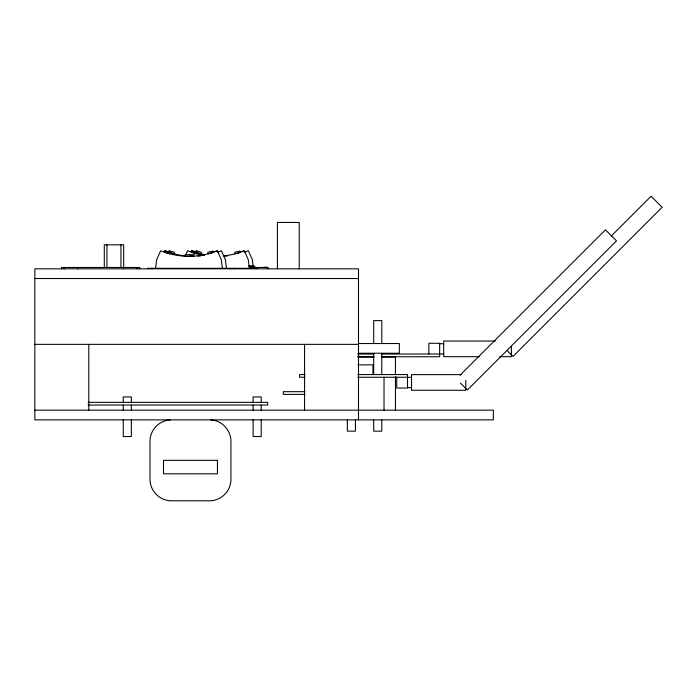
<?xml version="1.0" encoding="UTF-8"?>
<svg xmlns="http://www.w3.org/2000/svg" width="697" height="697" viewBox="0 0 697 697"><rect width="100%" height="100%" fill="white"/><g stroke="black" fill="none" stroke-linecap="round" stroke-linejoin="round"><path stroke-width="1.05" d="M155.544 268.293L156.686 259.641L160.65 250.763A75.389 75.389 0 0 0 217.333 250.763L221.289 259.641L222.43 268.293M185.141 256.052L187.615 250.763A75.389 75.389 0 0 0 204.387 255.398M164.074 251.573L164.692 250.763A75.389 75.389 0 0 0 168.317 252.122M191.039 251.573L191.666 250.763A75.389 75.389 0 0 0 195.291 252.122M460.159 375.108L605.458 229.81L616.514 240.874L467.382 390.015L460.421 383.045M611.112 236.196L651.085 196.214L662.15 207.279L513.009 356.42L507.486 350.887M212.864 252L217.002 251.059M212.28 252.872L208.15 253.821L207.784 252.244L212.96 251.059L213.317 252.636M239.838 252L243.976 251.059M239.254 252.872L235.116 253.821L234.758 252.244L239.925 251.059L240.291 252.636M185.088 254.797L190.569 254.623M189.811 254.78L194.611 254.623M185.141 256.418L190.621 256.243M189.863 256.391L193.975 256.261M248.463 266.132L254.771 266.132L254.771 267.482M263.989 267.212L266.69 267.212M249.456 267.482L268.11 267.482L268.11 268.833M34.85 278.539L358.502 278.539M495.271 341.042L443.693 341.042L443.693 356.681L479.153 356.681M358.328 343.543L399.32 343.543L399.32 353.248L358.328 353.248M439.65 343.734L443.693 343.734M34.85 344.353L358.502 344.353M357.657 354.059L373.836 354.059M381.39 354.059L443.693 353.989M499.575 356.681L511.389 356.681L511.389 346.836M357.657 356.759L373.836 356.759M381.39 356.759L439.65 356.759L439.65 343.272L428.864 343.272L428.864 354.059M358.188 357.03L374.158 357.03M381.607 357.03L395.452 357.03L395.452 374.376M357.857 364.853L372.956 364.853L372.956 374.559M305.007 374.559L299.614 374.559L299.614 377.26L305.007 377.26M357.857 374.559L407.501 374.559L407.501 388.046L396.715 388.046L396.715 377.26M461.423 374.637L411.544 374.637L411.544 390.276L465.762 390.276L465.762 380.431M357.875 377.26L407.501 377.26M407.501 377.33L411.544 377.33M407.501 387.584L411.544 387.584M304.894 391.679L283.322 391.679L283.322 394.371L304.894 394.371M88.101 402.343L267.674 402.343L267.674 405.035L88.101 405.035M34.85 410.158L493.354 410.158L493.354 419.873L34.85 419.873L34.85 268.833L358.502 268.833L358.502 419.873M253.194 266.367L252.305 259.641L248.35 250.763A75.389 75.389 0 0 1 244.725 252.122M249.404 268.293L248.263 259.641L244.298 250.763A75.389 75.389 0 0 1 223.693 255.895M226.481 268.293L225.34 259.641L221.376 250.763A75.389 75.389 0 0 1 217.752 252.122M395.452 376.546L395.452 410.158M384.03 377.26L384.03 410.158M381.79 343.464L381.79 320.62L373.697 320.62L373.697 343.464M381.79 353.248L381.79 374.725M381.79 419.873L381.79 431.147L373.697 431.147L373.697 419.873M373.697 353.248L373.697 374.725M355.426 419.873L355.426 431.147L347.341 431.147L347.341 419.873M304.563 344.353L304.563 410.158M299.24 268.833L299.24 222.439L277.415 222.439L277.415 268.833M261.201 402.343L261.201 396.942L253.116 396.942L253.116 402.343M261.201 405.035L261.201 410.219M261.201 419.585L261.201 436.54L253.116 436.54L253.116 419.585M257.088 268.833L257.088 268.293L147.86 268.293L147.86 268.833M253.211 266.132L249.761 266.132M253.116 405.035L253.116 410.219M234.166 268.293L234.166 268.833M230.123 268.293L230.123 268.833M151.902 268.293L151.902 268.833M139.714 268.833L139.714 267.482L61.528 267.482L61.528 268.833M136.978 267.482L136.978 268.833M131.341 402.343L131.341 396.942L123.256 396.942L123.256 402.343M131.341 405.035L131.341 410.219M131.341 419.585L131.341 436.54L123.256 436.54L123.256 419.585M123.683 267.482L123.683 244.83L104.297 244.83L104.297 267.482M123.491 267.482L123.491 268.833M123.256 405.035L123.256 410.219M120.947 244.83L120.947 267.482M106.92 244.83L106.92 267.482M88.789 344.353L88.789 410.158M77.637 267.482L77.637 268.833M64.159 267.482L64.159 268.833M227.736 255.895A75.389 75.389 0 0 1 224.843 256.139M204.622 254.71A75.389 75.389 0 0 1 196.205 252.436M210.703 419.873A21.659 21.659 0 0 1 230.925 440.095L230.925 480.555A21.659 21.659 0 0 1 210.703 500.786L170.242 500.786A21.659 21.659 0 0 1 150.012 480.555L150.012 440.095A21.659 21.659 0 0 1 170.242 419.873M200.771 255.895A75.389 75.389 0 0 1 197.87 256.139M193.034 256.296A75.389 75.389 0 0 1 190.133 256.235M185.297 255.895A75.389 75.389 0 0 1 169.232 252.436M165.206 250.754L164.745 252.305L169.833 253.821L170.295 252.27L165.206 250.754M169.258 250.754L168.796 252.305L173.875 253.821L174.337 252.27L169.258 250.754M192.18 250.754L191.719 252.305L196.798 253.821L197.26 252.27L192.18 250.754M196.223 250.754L195.761 252.305L200.849 253.821L201.311 252.27L196.223 250.754M217.447 460.325L163.499 460.325L163.499 473.812L217.447 473.812L217.447 460.325"/></g></svg>
